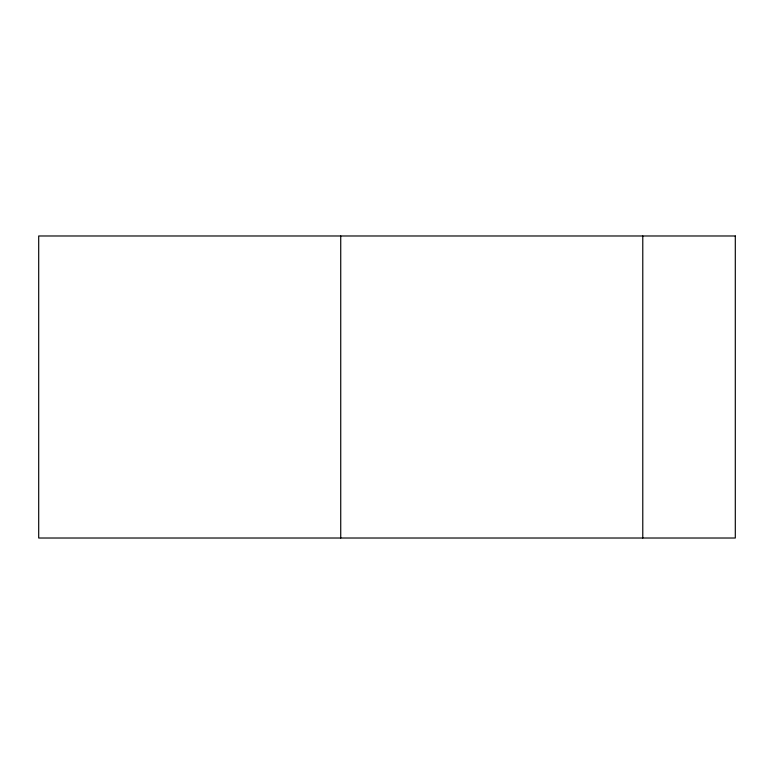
<?xml version="1.0" encoding="UTF-8"?>
<svg xmlns="http://www.w3.org/2000/svg" width="774" height="774" viewBox="0 0 774 774"><rect width="100%" height="100%" fill="white"/><g stroke="black" fill="none" stroke-linecap="round" stroke-linejoin="round"><path stroke-width="1.16" d="M642.778 235.983L642.778 538.017M340.734 235.983L340.734 538.017M735.3 235.983L38.7 235.983L38.7 538.017L735.3 538.017L735.3 235.983"/></g></svg>
